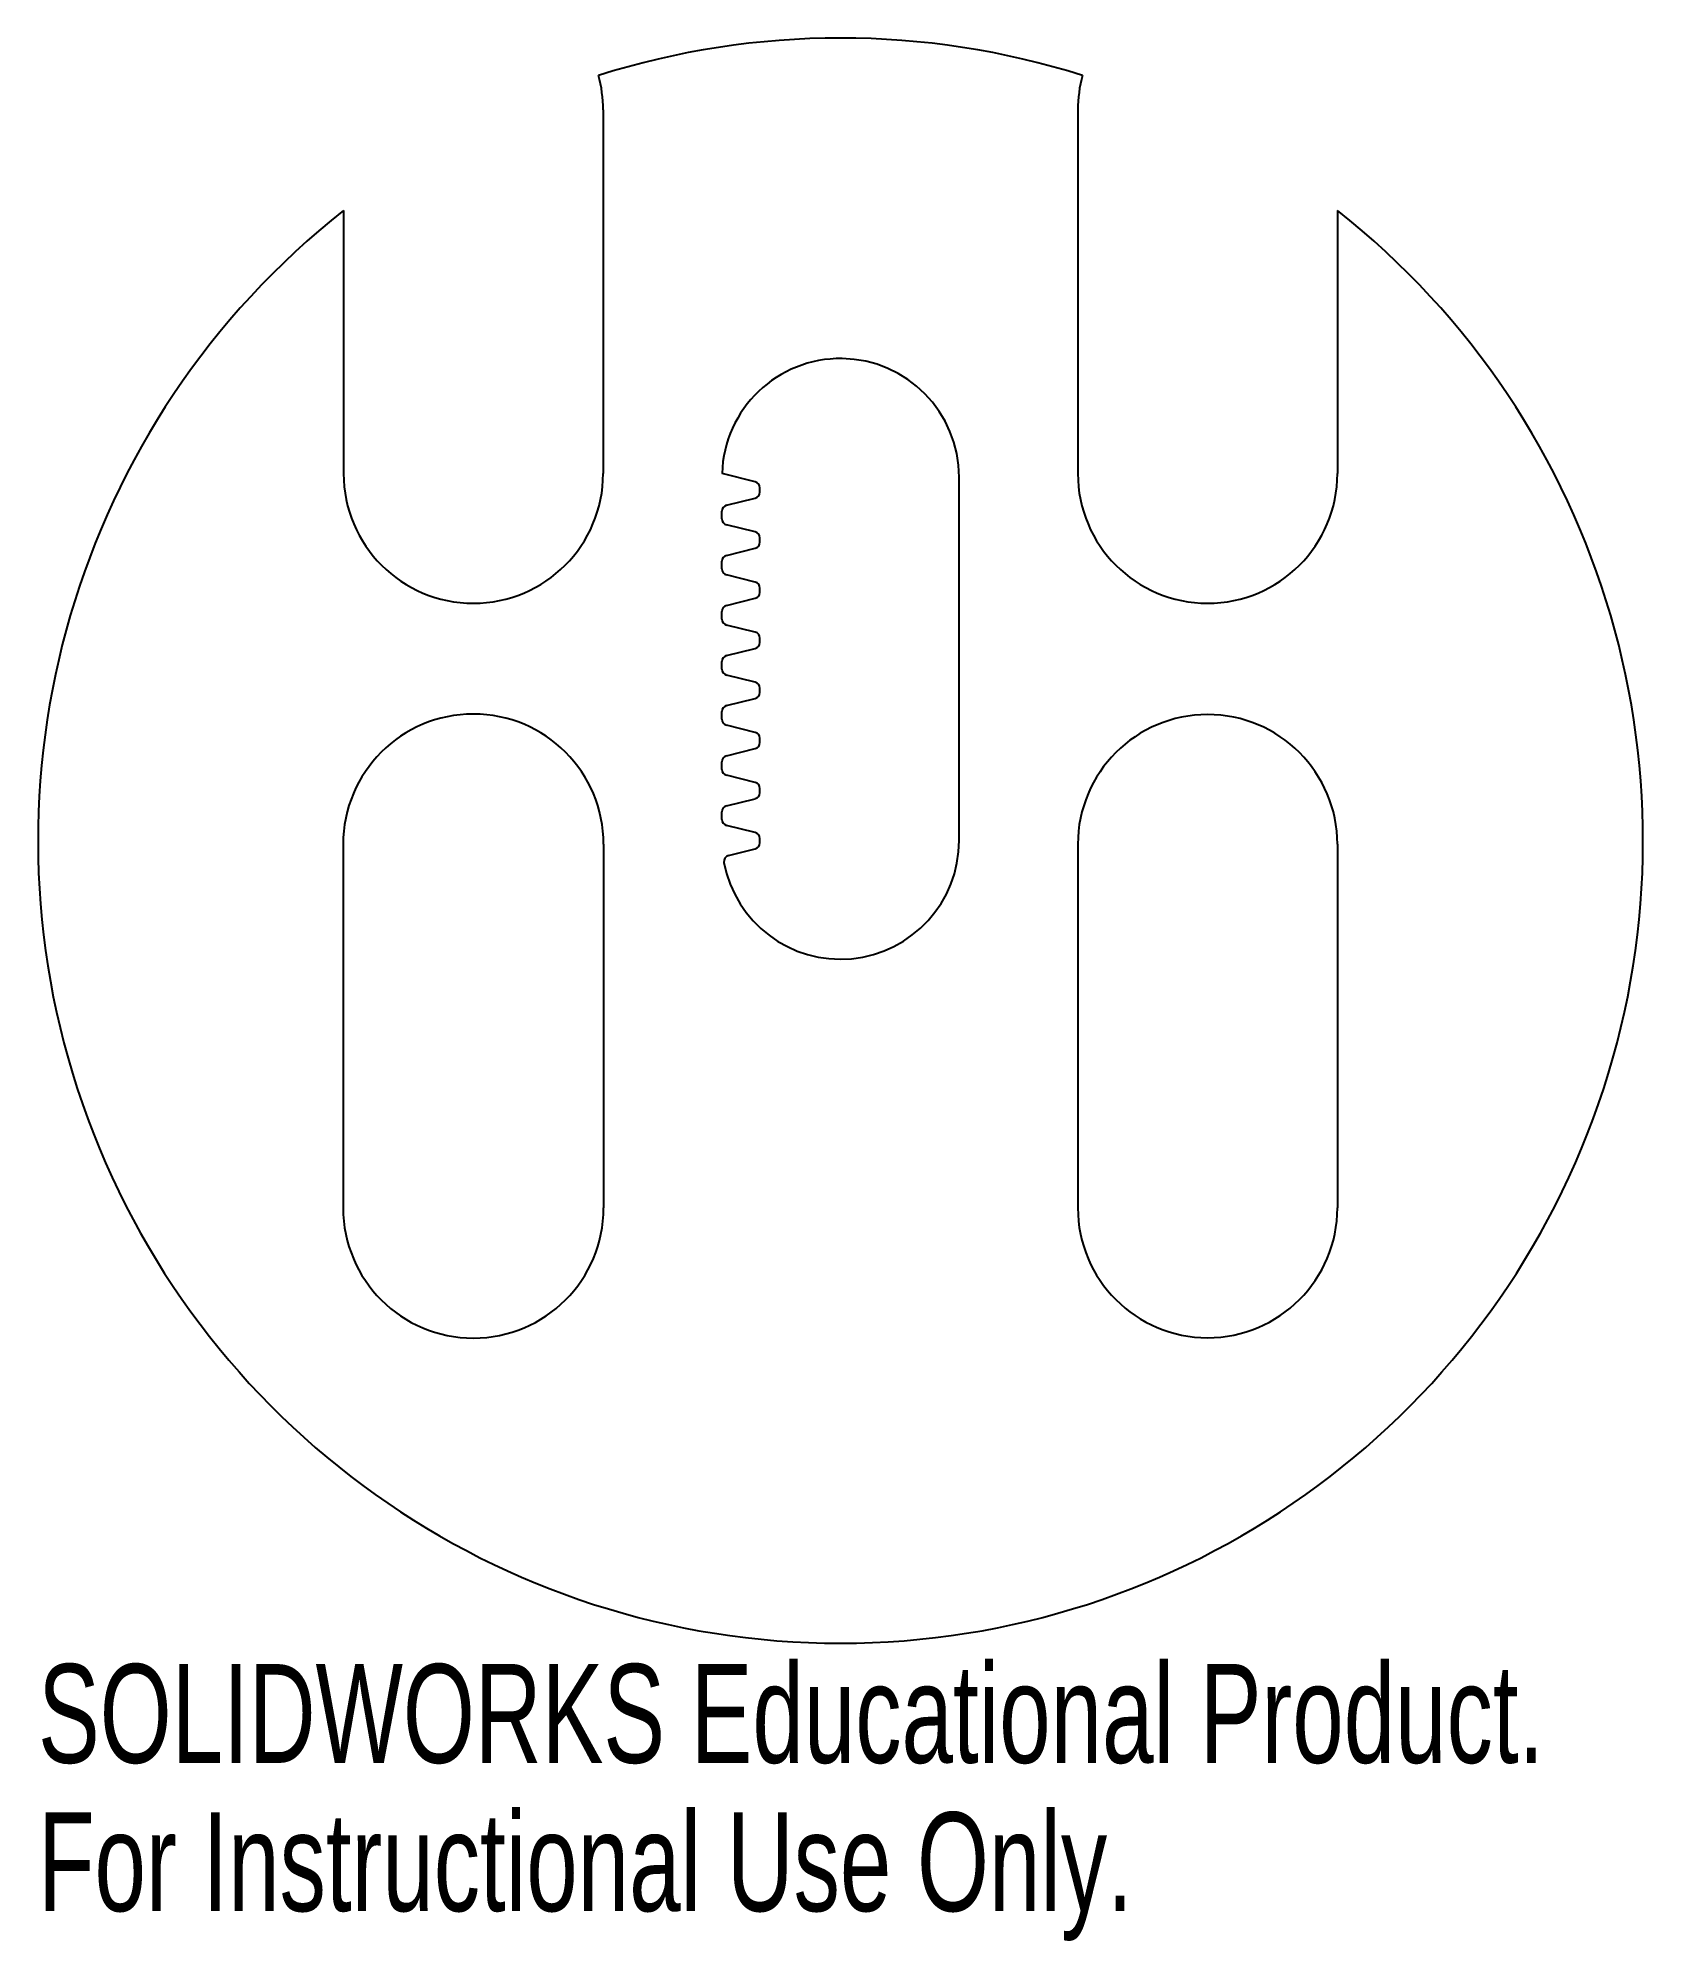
# Model space of a CAD drawing. Header units: inches. Extents: x -1.55 to 1.55, y -2.12 to 1.55.
import ezdxf

# ---------------------------------------------------------------- set-up
doc = ezdxf.new("R2010")
doc.units = ezdxf.units.IN
doc.header["$MEASUREMENT"] = 0
doc.styles.add('SLDTEXTSTYLE0', font='TXT', dxfattribs={"width": 0.7})

msp = doc.modelspace()

# ---------------------------------------------------------------- linework, layer by layer
at = {"color": 7, "linetype": 'Continuous', "lineweight": 25}
for p, q in [((-0.4571, 1.4071), (-0.4571, 0.7071)), ((0.4571, 1.4071), (0.4571, 0.7071)), ((-0.9571, 1.2135), (-0.9571, 0.7071)), ((0.9571, 1.2135), (0.9571, 0.7071)), ((-0.1641, 0.6908), (-0.2282, 0.7068)), ((0.2283, 0), (0.2283, 0.7)), ((-0.2194, 0.6458), (-0.1641, 0.6596)), ((-0.1551, 0.671), (-0.1551, 0.6794)), ((-0.2283, 0.6196), (-0.2283, 0.6343)), ((-0.1641, 0.5944), (-0.2194, 0.6082)), ((-0.2194, 0.5493), (-0.1641, 0.5631)), ((-0.1551, 0.5746), (-0.1551, 0.5829)), ((-0.2283, 0.5232), (-0.2283, 0.5379)), ((-0.1641, 0.4979), (-0.2194, 0.5117)), ((-0.1551, 0.4781), (-0.1551, 0.4864)), ((-0.2283, 0.4267), (-0.2283, 0.4414)), ((-0.2194, 0.4529), (-0.1641, 0.4667)), ((-0.1641, 0.4014), (-0.2194, 0.4152)), ((-0.2194, 0.3564), (-0.1641, 0.3702)), ((-0.1551, 0.3817), (-0.1551, 0.39)), ((-0.2283, 0.3302), (-0.2283, 0.345)), ((-0.1641, 0.305), (-0.2194, 0.3188)), ((-0.1551, 0.2852), (-0.1551, 0.2935)), ((-0.2194, 0.26), (-0.1641, 0.2738)), ((-0.2283, 0.2338), (-0.2283, 0.2485)), ((-0.1641, 0.2085), (-0.2194, 0.2223)), ((-0.1551, 0.1888), (-0.1551, 0.1971)), ((-0.2283, 0.1373), (-0.2283, 0.152)), ((-0.2194, 0.1635), (-0.1641, 0.1773)), ((-0.1641, 0.1121), (-0.2194, 0.1259)), ((-0.2194, 0.067), (-0.1641, 0.0808)), ((-0.1551, 0.0923), (-0.1551, 0.1006)), ((-0.2283, 0.0409), (-0.2283, 0.0556)), ((-0.1641, 0.0156), (-0.2194, 0.0294)), ((-0.1551, -0.0042), (-0.1551, 0.0042)), ((-0.9579, -0.0071), (-0.9579, -0.7071)), ((-0.4563, -0.0071), (-0.4563, -0.7071)), ((-0.2157, -0.0285), (-0.1641, -0.0156)), ((0.4571, -0.0071), (0.4571, -0.7071)), ((0.9571, -0.0071), (0.9571, -0.7071))]:
    msp.add_line(p, q, dxfattribs=at)
for centre, radius, start, end in [((0, 0), 1.5455, 72.4473, 107.5527), ((-0.7071, 1.4071), 0.25, 0, 15.4109), ((0.7071, 1.4071), 0.25, 164.5891, 180), ((0, 0), 1.5455, 128.264, 51.736), ((0, 0.7), 0.2283, 0, 178.2897), ((-0.7071, 0.7071), 0.25, 180, 0), ((0.7071, 0.7071), 0.25, 180, 0), ((-0.1669, 0.6794), 0.0118, 0, 76), ((-0.1669, 0.671), 0.0118, 284, 0), ((-0.2165, 0.6343), 0.0118, 104, 180), ((-0.2165, 0.6196), 0.0118, 180, 256), ((-0.1669, 0.5829), 0.0118, 0, 76), ((-0.1669, 0.5746), 0.0118, 284, 0), ((-0.2165, 0.5379), 0.0118, 104, 180), ((-0.2165, 0.5232), 0.0118, 180, 256), ((-0.1669, 0.4864), 0.0118, 0, 76), ((-0.1669, 0.4781), 0.0118, 284, 0), ((-0.2165, 0.4414), 0.0118, 104, 180), ((-0.2165, 0.4267), 0.0118, 180, 256), ((-0.1669, 0.39), 0.0118, 0, 76), ((-0.1669, 0.3817), 0.0118, 284, 0), ((-0.2165, 0.345), 0.0118, 104, 180), ((-0.2165, 0.3302), 0.0118, 180, 256), ((-0.1669, 0.2935), 0.0118, 0, 76), ((-0.2165, 0.2485), 0.0118, 104, 180), ((-0.1669, 0.2852), 0.0118, 284, 0), ((-0.7071, -0.0071), 0.2508, 0, 180), ((-0.2165, 0.2338), 0.0118, 180, 256), ((0.7071, -0.0071), 0.25, 0, 180), ((-0.1669, 0.1971), 0.0118, 0, 76), ((-0.1669, 0.1888), 0.0118, 284, 0), ((-0.2165, 0.152), 0.0118, 104, 180), ((-0.2165, 0.1373), 0.0118, 180, 256), ((-0.1669, 0.1006), 0.0118, 0, 76), ((-0.1669, 0.0923), 0.0118, 284, 0), ((-0.2165, 0.0556), 0.0118, 104, 180), ((-0.2165, 0.0409), 0.0118, 180, 256), ((0, 0), 0.2283, 190.6304, 0), ((-0.1669, 0.0042), 0.0118, 0, 76), ((-0.2128, -0.0399), 0.0118, 104, 190.6304), ((-0.1669, -0.0042), 0.0118, 284, 0), ((-0.7071, -0.7071), 0.2508, 180, 0), ((0.7071, -0.7071), 0.25, 180, 0)]:
    msp.add_arc(centre, radius, start, end, dxfattribs=at)

# ---------------------------------------------------------------- texts
at = {"color": 7, "linetype": 'Continuous', "char_height": 0.1903, "attachment_point": 1, "style": 'SLDTEXTSTYLE0'}
for s, insert in [('SOLIDWORKS Educational Product.', (-1.5455, -1.5856)), ('For Instructional Use Only.', (-1.5455, -1.8711))]:
    msp.add_mtext(s, dxfattribs=dict(at, insert=insert))

doc.saveas('drawing.dxf')
